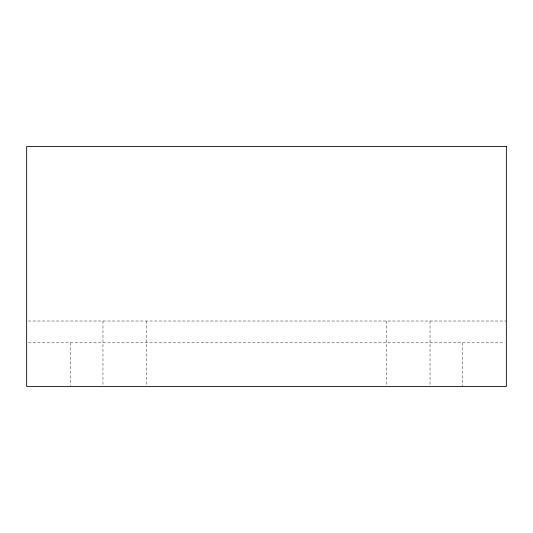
<?xml version="1.0" encoding="UTF-8"?>
<svg xmlns="http://www.w3.org/2000/svg" width="533" height="533" viewBox="0 0 533 533"><rect width="100%" height="100%" fill="white"/><g stroke="black" fill="none" stroke-linecap="round" stroke-linejoin="round"><path stroke-width="0.4" stroke-dasharray="2.67 2" d="M28.316 321.013L506.35 321.013M28.316 342.819L504.684 342.819M462.744 342.819L462.744 386.425M430.031 321.013L430.031 385.599M386.425 321.013L386.425 386.425M146.575 321.013L146.575 386.425M102.969 321.013L102.969 386.425M70.256 342.819L70.256 385.606"/><path stroke-width="0.8" d="M506.35 146.575L26.65 146.575L26.65 386.425L506.35 386.425L506.35 146.575"/></g></svg>
